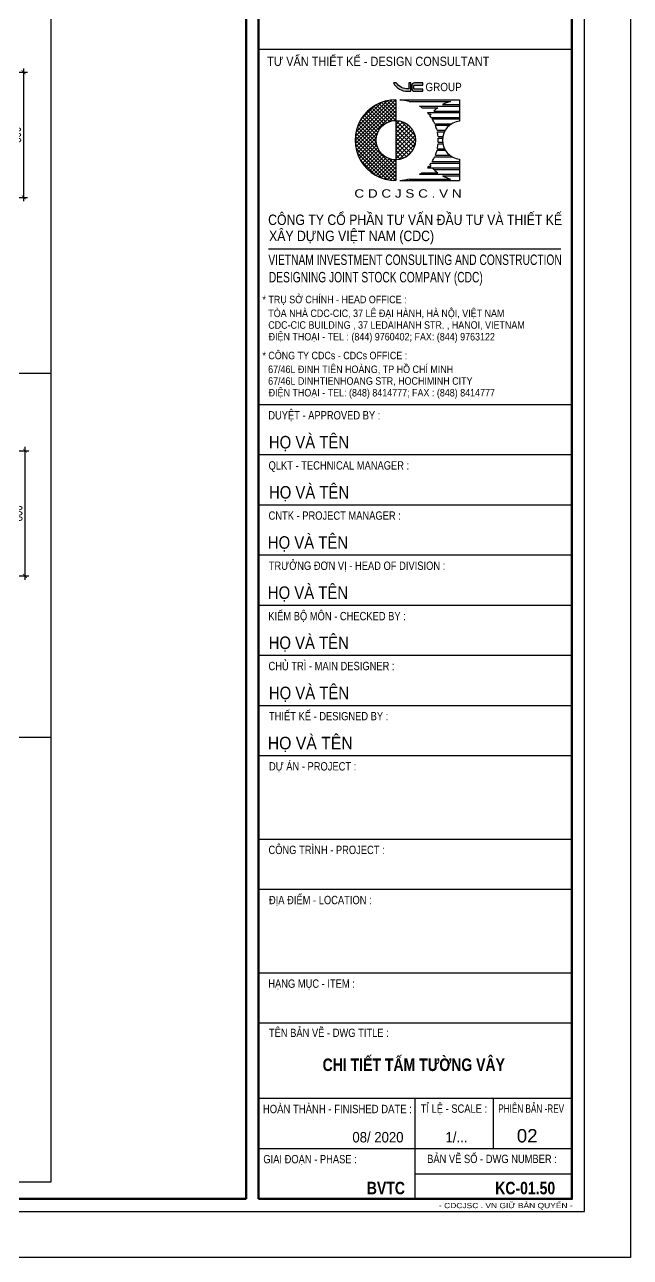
# Model space of a CAD drawing. Extents: x 21 to 2225438, y -14 to 594976.
# Drawn here: x 2221564 to 2225438, y 579107 to 586987 of the extents above; entities that cross this region are included whole.
import ezdxf
from ezdxf.enums import TextEntityAlignment as Align

# ---------------------------------------------------------------- set-up
doc = ezdxf.new("R2010")
doc.units = 0
doc.header["$LTSCALE"] = 1000
doc.header["$MEASUREMENT"] = 0
doc.header["$PDMODE"] = 3
doc.linetypes.add('HIDDEN', pattern=[0.375, 0.25, -0.125])
doc.layers.get('0').update_dxf_attribs({"linetype": 'CONTINUOUS'})
doc.layers.get('Defpoints').update_dxf_attribs({"linetype": 'CONTINUOUS'})
for name, color, linetype in [('CDC -TEXT KHUNG', 7, 'CONTINUOUS'), ('CDC-KHUNGTEN', 7, 'CONTINUOUS'), ('CDC.02.DIM', 1, 'CONTINUOUS'), ('CDC.03.BORDER', 3, 'CONTINUOUS'), ('CDC.06.TEXT', 2, 'CONTINUOUS'), ('CDC.15.NOPLOT', 87, 'CONTINUOUS')]:
    doc.layers.add(name, color=color, linetype=linetype)
doc.styles.add('ARIAL', font='arial.ttf', dxfattribs={"width": 0.6})
doc.styles.add('Arial_B_3', font='arialbd.ttf', dxfattribs={"width": 0.75, "height": 3})
doc.styles.add('KT CDC', font='arial.ttf', dxfattribs={"width": 0.85, "height": 200})
doc.styles.add('SMTEXT', font='arial.ttf', dxfattribs={"width": 0.7})
doc.dimstyles.new('DIM25', dxfattribs={"dimscale": 25, "dimtxt": 2.5, "dimasz": 1, "dimexe": 1, "dimexo": 0, "dimgap": 0.6, "dimtad": 1, "dimdec": 0, "dimzin": 13, "dimdsep": 46, "dimtxsty": 'SMTEXT', "dimblk": 'ARCHTICK', "dimblk1": 'ARCHTICK', "dimblk2": 'DOT', "dimcen": 0, "dimdle": 1, "dimclrd": 1, "dimclre": 1, "dimclrt": 2, "dimadec": 0, "dimazin": 0, "dimtfac": 1, "dimtdec": 0, "dimtix": 1, "dimtmove": 2, "dimatfit": 3, "dimldrblk": 'DOT', "dimfxl": 1, "dimtolj": 1, "dimtzin": 13, "dimarcsym": 0})

# ---------------------------------------------------------------- blocks, each defined once
blk = doc.blocks.new('_ARCHTICK')
at = {"color": 0, "linetype": 'ByBlock', "const_width": 0.15}
blk.add_lwpolyline([(-0.5, -0.5), (0.5, 0.5)], dxfattribs=at)
blk = doc.blocks.new('*D150')
at = {"layer": 'CDC.02.DIM', "color": 1, "lineweight": -2, "transparency": 16777216}
for p, q in [((2221289.5, 586683), (2221582.8, 586683)), ((2221557.8, 586708), (2221557.8, 585858)), ((2221289.5, 585883), (2221582.8, 585883))]:
    blk.add_line(p, q, dxfattribs=at)
at = {"layer": 'Defpoints', "color": 0, "transparency": 16777216}
for p in [(2221289.5, 586683), (2221289.5, 585883), (2221557.8, 585883)]:
    blk.add_point(p, dxfattribs=at)
at = {"layer": 'CDC.02.DIM', "color": 1, "lineweight": -2, "transparency": 16777216, "xscale": 25, "yscale": 25, "zscale": 25}
for p, rotation in [((2221557.8, 586683), 90), ((2221557.8, 585883), 270)]:
    blk.add_blockref('_ARCHTICK', p, dxfattribs=dict(at, rotation=rotation))
at = {"layer": 'CDC.02.DIM', "color": 2, "transparency": 16777216, "insert": (2221510.9, 586283), "char_height": 62.5, "attachment_point": 5, "rotation": 90, "style": 'SMTEXT'}
blk.add_mtext('\\A1;800', dxfattribs=at)
blk = doc.blocks.new('_Dot')
at = {"color": 0, "linetype": 'ByBlock', "lineweight": -2}
blk.add_line((-0.5, 0), (-1, 0), dxfattribs=at)
at = {"color": 0, "linetype": 'ByBlock', "const_width": 0.5}
blk.add_lwpolyline([(-0.25, 0, 1), (0.25, 0, 1)], format="xyb", close=True, dxfattribs=at)
blk = doc.blocks.new('*D158')
at = {"layer": 'CDC.02.DIM', "color": 1, "lineweight": -2, "transparency": 16777216}
for p, q in [((2221566.2, 584288), (2221566.2, 583438)), ((2221297.9, 584263), (2221591.2, 584263)), ((2221297.9, 583463), (2221591.2, 583463))]:
    blk.add_line(p, q, dxfattribs=at)
at = {"layer": 'Defpoints', "color": 0, "transparency": 16777216}
for p in [(2221297.9, 584263), (2221297.9, 583463), (2221566.2, 583463)]:
    blk.add_point(p, dxfattribs=at)
at = {"layer": 'CDC.02.DIM', "color": 1, "lineweight": -2, "transparency": 16777216, "xscale": 25, "yscale": 25, "zscale": 25}
for p, rotation in [((2221566.2, 584263), 90), ((2221566.2, 583463), 270)]:
    blk.add_blockref('_ARCHTICK', p, dxfattribs=dict(at, rotation=rotation))
at = {"layer": 'CDC.02.DIM', "color": 2, "transparency": 16777216, "insert": (2221519.3, 583863), "char_height": 62.5, "attachment_point": 5, "rotation": 90, "style": 'SMTEXT'}
blk.add_mtext('\\A1;800', dxfattribs=at)
blk = doc.blocks.new('LOGOmoi')
at = {"layer": 'CDC -TEXT KHUNG'}
h = blk.add_hatch(color=1, dxfattribs=at)
h.paths.add_polyline_path([(1.46, 5.45), (1.26, 5.45), (1.26, 4.88), (1.21, 4.88, -0.237912), (0.06, 5.45), (-0.2, 5.45, 0.272847), (1.14, 4.66), (1.46, 4.66)])
h.paths.add_polyline_path([(2.59, 5.45), (1.8, 5.45, 0.414214), (1.54, 5.2), (1.54, 4.92, 0.414214), (1.8, 4.66), (2.59, 4.66), (2.59, 4.87), (1.8, 4.87, -0.414214), (1.74, 4.92), (1.74, 5.2, -0.414214), (1.8, 5.25), (2.59, 5.25)])
h = blk.add_hatch(dxfattribs=at)
h.set_pattern_fill('ANSI37', color=102, scale=2.293939, angle=360, style=0)
h.set_pattern_definition([(45, (-2844.4439, 636.61023), (-0.178426552, 0.178426553), []), (135, (-2844.4439, 636.61023), (-0.178426552, -0.178426553), [])])
edge = h.paths.add_edge_path()
edge.add_arc((0.02, 0), 1.87, 90, 270)
edge.add_line((0.02, -1.88), (0.02, -3.84))
edge.add_line((0.02, -3.84), (-0.17, -3.84))
edge.add_line((-0.17, -3.84), (-0.36, -3.83))
edge.add_line((-0.36, -3.83), (-0.55, -3.8))
edge.add_line((-0.55, -3.8), (-0.73, -3.77))
edge.add_line((-0.73, -3.77), (-0.92, -3.73))
edge.add_line((-0.92, -3.73), (-1.1, -3.68))
edge.add_line((-1.1, -3.68), (-1.28, -3.62))
edge.add_line((-1.28, -3.62), (-1.45, -3.55))
edge.add_line((-1.45, -3.55), (-1.63, -3.48))
edge.add_line((-1.63, -3.48), (-1.79, -3.39))
edge.add_line((-1.79, -3.39), (-1.96, -3.3))
edge.add_line((-1.96, -3.3), (-2.12, -3.2))
edge.add_line((-2.12, -3.2), (-2.27, -3.09))
edge.add_line((-2.27, -3.09), (-2.42, -2.97))
edge.add_line((-2.42, -2.97), (-2.56, -2.85))
edge.add_line((-2.56, -2.85), (-2.7, -2.72))
edge.add_line((-2.7, -2.72), (-2.83, -2.58))
edge.add_line((-2.83, -2.58), (-2.95, -2.44))
edge.add_line((-2.95, -2.44), (-3.07, -2.29))
edge.add_line((-3.07, -2.29), (-3.18, -2.14))
edge.add_line((-3.18, -2.14), (-3.28, -1.98))
edge.add_line((-3.28, -1.98), (-3.37, -1.81))
edge.add_line((-3.37, -1.81), (-3.46, -1.64))
edge.add_line((-3.46, -1.64), (-3.53, -1.47))
edge.add_line((-3.53, -1.47), (-3.6, -1.3))
edge.add_line((-3.6, -1.3), (-3.66, -1.12))
edge.add_line((-3.66, -1.12), (-3.71, -0.93))
edge.add_line((-3.71, -0.93), (-3.75, -0.75))
edge.add_line((-3.75, -0.75), (-3.79, -0.56))
edge.add_line((-3.79, -0.56), (-3.81, -0.38))
edge.add_line((-3.81, -0.38), (-3.82, -0.19))
edge.add_line((-3.82, -0.19), (-3.83, 0))
edge.add_line((-3.83, 0), (-3.82, 0.19))
edge.add_line((-3.82, 0.19), (-3.81, 0.38))
edge.add_line((-3.81, 0.38), (-3.79, 0.56))
edge.add_line((-3.79, 0.56), (-3.75, 0.75))
edge.add_line((-3.75, 0.75), (-3.71, 0.93))
edge.add_line((-3.71, 0.93), (-3.66, 1.12))
edge.add_line((-3.66, 1.12), (-3.6, 1.3))
edge.add_line((-3.6, 1.3), (-3.53, 1.47))
edge.add_line((-3.53, 1.47), (-3.46, 1.64))
edge.add_line((-3.46, 1.64), (-3.37, 1.81))
edge.add_line((-3.37, 1.81), (-3.28, 1.98))
edge.add_line((-3.28, 1.98), (-3.18, 2.14))
edge.add_line((-3.18, 2.14), (-3.07, 2.29))
edge.add_line((-3.07, 2.29), (-2.95, 2.44))
edge.add_line((-2.95, 2.44), (-2.83, 2.58))
edge.add_line((-2.83, 2.58), (-2.7, 2.72))
edge.add_line((-2.7, 2.72), (-2.56, 2.85))
edge.add_line((-2.56, 2.85), (-2.42, 2.97))
edge.add_line((-2.42, 2.97), (-2.27, 3.09))
edge.add_line((-2.27, 3.09), (-2.12, 3.2))
edge.add_line((-2.12, 3.2), (-1.96, 3.3))
edge.add_line((-1.96, 3.3), (-1.79, 3.39))
edge.add_line((-1.79, 3.39), (-1.63, 3.48))
edge.add_line((-1.63, 3.48), (-1.45, 3.55))
edge.add_line((-1.45, 3.55), (-1.28, 3.62))
edge.add_line((-1.28, 3.62), (-1.1, 3.68))
edge.add_line((-1.1, 3.68), (-0.92, 3.73))
edge.add_line((-0.92, 3.73), (-0.73, 3.77))
edge.add_line((-0.73, 3.77), (-0.55, 3.8))
edge.add_line((-0.55, 3.8), (-0.36, 3.83))
edge.add_line((-0.36, 3.83), (-0.17, 3.84))
edge.add_line((-0.17, 3.84), (0.02, 3.84))
edge.add_line((0.02, 3.84), (0.02, 1.87))
h = blk.add_hatch(dxfattribs=at)
h.set_pattern_fill('ANSI37', color=1, scale=2.293939, angle=360, style=0)
h.set_pattern_definition([(45, (-486.53502, -144.21504), (-0.20275745, 0.20275745), []), (135, (-486.53502, -144.21504), (-0.20275745, -0.20275745), [])])
h.paths.add_polyline_path([(0.02, 1.87), (0.02, -1.81), (0.02, -1.88, 0.414214), (1.89, 0, 0.414214)])
at = {"layer": 'CDC -TEXT KHUNG', "color": 102}
for p, q in [((0.02, 3.84), (0.02, -1.81)), ((0.42, 3.85), (6.1, 3.85)), ((1.28, 3.7), (5.24, 3.7)), ((6.1, 3.85), (6.1, 1.81)), ((2.3, 3.24), (6.1, 3.24)), ((2.51, 3.09), (4.01, 3.09)), ((3.03, 2.63), (6.1, 2.63)), ((3.16, 2.49), (3.36, 2.49)), ((3.64, 2.78), (6.1, 2.78)), ((4.47, 3.39), (6.1, 3.39)), ((3.4, 2.17), (6.1, 2.17)), ((3.49, 2.03), (6.1, 2.03)), ((3.74, 1.57), (5.37, 1.57)), ((3.8, 1.42), (5.15, 1.42)), ((3.95, 0.96), (4.75, 0.96)), ((3.98, 0.81), (4.66, 0.81)), ((4.05, 0.35), (4.51, 0.35)), ((4.06, 0.2), (4.49, 0.2)), ((3.95, -0.96), (4.75, -0.96)), ((3.98, -0.81), (4.66, -0.81)), ((4.05, -0.35), (4.51, -0.35)), ((4.06, -0.2), (4.49, -0.2)), ((0.02, -1.81), (0.02, -3.84)), ((3.4, -2.17), (6.1, -2.17)), ((3.49, -2.03), (6.1, -2.03)), ((3.74, -1.57), (5.37, -1.57)), ((3.8, -1.42), (5.15, -1.42)), ((6.1, -1.79), (6.1, -3.84)), ((2.3, -3.24), (6.1, -3.24)), ((2.51, -3.09), (4.01, -3.09)), ((3.03, -2.63), (6.1, -2.63)), ((3.16, -2.49), (3.36, -2.49)), ((3.64, -2.78), (6.1, -2.78)), ((4.47, -3.39), (6.1, -3.39)), ((0.01, -3.84), (0.02, -3.84)), ((0.42, -3.84), (6.1, -3.84)), ((1.28, -3.7), (5.24, -3.7))]:
    blk.add_line(p, q, dxfattribs=at)
at = {"layer": 'CDC -TEXT KHUNG'}
blk.add_line((3.78, 1.21), (3.78, 1.21), dxfattribs=at)
at = {"layer": 'CDC -TEXT KHUNG', "color": 1}
for points in [[(1.46, 5.45), (1.26, 5.45), (1.26, 4.88), (1.21, 4.88, -0.237912), (0.06, 5.45), (-0.2, 5.45, 0.272847), (1.14, 4.66), (1.46, 4.66)], [(2.59, 5.45), (1.8, 5.45, 0.414214), (1.54, 5.2), (1.54, 4.92, 0.414214), (1.8, 4.66), (2.59, 4.66), (2.59, 4.87), (1.8, 4.87, -0.414214), (1.74, 4.92), (1.74, 5.2, -0.414214), (1.8, 5.25), (2.59, 5.25)]]:
    blk.add_lwpolyline(points, format="xyb", close=True, dxfattribs=at)
at = {"layer": 'CDC -TEXT KHUNG', "color": 102}
blk.add_circle((0.02, 0), 1.87, dxfattribs=at)
blk.add_arc((0, 0), 3.85, 89.7449, 270.2551, dxfattribs=at)
at = {"layer": 'CDC -TEXT KHUNG', "color": 112}
blk.add_ellipse((0.22, 0), major_axis=(-2.72, 2.72), ratio=1, start_param=-1.064136, end_param=-0.838054, dxfattribs=at)
at = {"layer": 'CDC -TEXT KHUNG', "color": 102}
for centre, major_axis, start_param, end_param in [((6.3, 0), (2.72, 2.72), 1.064136, 1.278853), ((0.22, 0), (-2.72, 2.72), -1.423028, -1.355019), ((0.22, 0), (2.72, 2.72), 6.199614, 6.251308), ((6.3, 0), (-2.72, 2.72), 0.083571, 0.124553), ((0.22, 0), (-2.72, 2.72), 4.527318, 4.587836), ((6.3, 0), (-2.72, 2.72), -0.147768, -0.022458), ((0.22, 0), (-2.72, 2.72), 4.346177, 4.481253), ((0.22, 0), (-2.72, 2.72), 4.178765, 4.304301), ((6.27, 0.01), (1.28, 1.28), 0.884906, 3.827483), ((0.22, 0), (2.72, 2.72), 5.589142, 5.7099), ((0.22, 0), (2.72, 2.72), 5.445131, 5.550443), ((0.22, 0), (-2.72, 2.72), 3.549681, 3.675216), ((0.22, 0), (-2.72, 2.72), 3.714878, 3.835636), ((0.22, 0), (2.72, 2.72), 4.836942, 4.89746), ((0.22, 0), (2.72, 2.72), 4.943525, 5.078601), ((0.22, 0), (-2.72, 2.72), 2.925816, 2.993825), ((0.22, 0), (-2.72, 2.72), 3.17347, 3.225164), ((6.3, 0), (-2.72, 2.72), 1.446243, 1.487225), ((6.3, 0), (-2.72, 2.72), 1.538919, 1.718564), ((6.3, 0), (2.72, 2.72), 3.433536, 3.648253), ((0.22, 0.01), (2.72, 2.72), 3.979647, 4.205729)]:
    blk.add_ellipse(centre, major_axis=major_axis, ratio=1, start_param=start_param, end_param=end_param, dxfattribs=at)
at = {"layer": 'CDC -TEXT KHUNG', "color": 1, "style": 'KT CDC', "width": 0.85}
blk.add_text('GROUP', height=0.792, dxfattribs=at).set_placement((2.85, 4.67))
at = {"layer": 'CDC -TEXT KHUNG', "color": 102, "style": 'KT CDC', "width": 1.15}
blk.add_text('C D C J S C . V N', height=0.8, dxfattribs=at).set_placement((-3.92, -5.47))
blk = doc.blocks.new('KHUNG TEN')
at = {"layer": 'CDC-KHUNGTEN', "color": 6, "lineweight": 25}
for p, q in [((82700, 28900), (75200, 28900)), ((82700, 20400), (75200, 20400)), ((82700, 19200), (75200, 19200)), ((82700, 18000), (75200, 18000)), ((82700, 16800), (75200, 16800)), ((82700, 15600), (75200, 15600)), ((82700, 14400), (75200, 14400)), ((82700, 13200), (75200, 13200)), ((82700, 12000), (75200, 12000)), ((82700, 10000), (75200, 10000)), ((82700, 8800), (75200, 8800)), ((82700, 6800), (75200, 6800)), ((82700, 5600), (75200, 5600)), ((82700, 3800), (75200, 3800)), ((78950, 1400), (78950, 3800)), ((80825, 2600), (80825, 3800)), ((82700, 2600), (75200, 2600)), ((78950, 2000), (82700, 2000))]:
    blk.add_line(p, q, dxfattribs=at)
at = {"layer": 'CDC-KHUNGTEN', "color": 6}
blk.add_line((75439, 24136), (82433, 24136), dxfattribs=at)
at = {"layer": 'CDC-KHUNGTEN', "color": 8}
blk.add_lwpolyline([(75096, 1100), (83000, 1100), (83000, 58300), (3000, 58300), (3000, 1100), (75096, 1100)], dxfattribs=at)
at = {"layer": 'CDC-KHUNGTEN', "color": 255, "lineweight": 60}
blk.add_lwpolyline([(74900, 1400), (74900, 58000), (3300, 58000), (3300, 1400), (74900, 1400)], close=True, dxfattribs=at)
blk.add_lwpolyline([(75200, 1400), (82700, 1400), (82700, 58000), (75200, 58000), (75200, 1400)], dxfattribs=at)
at = {"layer": 'Defpoints', "color": 1, "ltscale": 0.2}
blk.add_lwpolyline([(0, 0), (0, 59400), (84100, 59400), (84100, 0), (0, 0)], close=True, dxfattribs=at)
at = {"layer": 'CDC-KHUNGTEN', "xscale": 251.3908497502837, "yscale": 251.3908497502837, "zscale": 251.3908497502837}
blk.add_blockref('LOGOmoi', (78480, 26732), dxfattribs=at)
at = {"layer": 'CDC -TEXT KHUNG', "style": 'KT CDC', "width": 0.85}
blk.add_text('TƯ VẤN THIẾT KẾ - DESIGN CONSULTANT', height=220, dxfattribs=at).set_placement((78066, 28509), align=Align.CENTER)
at = {"layer": 'CDC -TEXT KHUNG', "color": 7, "style": 'Arial_B_3', "width": 0.8}
blk.add_text('BVTC', height=300, dxfattribs=at).set_placement((78705, 1508), align=Align.RIGHT)
at = {"layer": 'CDC -TEXT KHUNG', "color": 6, "style": 'KT CDC', "width": 1.15}
blk.add_text('- CDCJSC . VN GIỮ BẢN QUYỂN -', height=125.69, dxfattribs=at).set_placement((79519, 1177))
at = {"layer": 'CDC-KHUNGTEN', "color": 6}
for s, height, style, width, p in [('CÔNG TY CỔ PHẦN TƯ VẤN ÐẦU TƯ VÀ THIẾT KẾ', 250, 'KT CDC', 0.84, (75430, 24703)), ('XÂY DỰNG VIỆT NAM (CDC)', 250, 'KT CDC', 0.84, (75452, 24317)), ('VIETNAM INVESTMENT CONSULTING AND CONSTRUCTION ', 250, 'KT CDC', 0.7, (75436, 23747)), ('DESIGNING JOINT STOCK COMPANY (CDC)', 250, 'KT CDC', 0.7, (75448, 23330)), ('* TRỤ SỞ CHÍNH - HEAD OFFICE :', 180, 'KT CDC', 0.85, (75294, 22830)), ('TÒA NHÀ CDC-CIC, 37 LÊ ĐẠI HÀNH, HÀ NỘI, VIỆT NAM', 180, 'KT CDC', 0.85, (75433, 22500)), ('ĐIỆN THOẠI - TEL : (844) 9760402; FAX: (844) 9763122', 180, 'KT CDC', 0.85, (75441, 21940)), ('CDC-CIC BUILDING , 37 LEDAIHANH STR. , HANOI, VIETNAM', 180, 'KT CDC', 0.85, (75433, 22220)), ('* CÔNG TY CDCs - CDCs OFFICE :', 180, 'KT CDC', 0.85, (75292, 21490)), ('67/46L ĐINH TIÊN HOÀNG, TP HỒ CHÍ MINH', 180, 'KT CDC', 0.85, (75430, 21160)), ('67/46L DINHTIENHOANG STR, HOCHIMINH CITY', 180, 'KT CDC', 0.85, (75430, 20880)), ('ĐIỆN THOẠI - TEL: (848) 8414777; FAX : (848) 8414777', 180, 'KT CDC', 0.85, (75442, 20600)), ('DUYỆT - APPROVED BY :', 200, 'ARIAL', 0.8, (75433, 20050)), ('QLKT - TECHNICAL MANAGER :', 200, 'ARIAL', 0.8, (75440, 18850)), ('CNTK - PROJECT MANAGER :', 200, 'ARIAL', 0.8, (75440, 17650)), ('TRƯỞNG ĐƠN VỊ - HEAD OF DIVISION :', 200, 'ARIAL', 0.8, (75445, 16450)), ('KIỂM BỘ MÔN - CHECKED BY :', 200, 'ARIAL', 0.8, (75434, 15244)), ('CHỦ TRÌ - MAIN DESIGNER :', 200, 'ARIAL', 0.8, (75438, 14050)), ('THIẾT KẾ - DESIGNED BY :', 200, 'ARIAL', 0.8, (75450, 12850)), ('DỰ ÁN - PROJECT :  ', 200, 'ARIAL', 0.8, (75449, 11650)), ('CÔNG TRÌNH - PROJECT :  ', 200, 'ARIAL', 0.8, (75438, 9650)), ('ĐỊA ĐIỂM - LOCATION :', 200, 'ARIAL', 0.8, (75449, 8450)), ('HẠNG MỤC - ITEM : ', 200, 'ARIAL', 0.8, (75433, 6450)), ('TÊN BẢN VẼ - DWG TITLE :', 200, 'ARIAL', 0.8, (75448, 5273)), ('TỈ LỆ - SCALE :', 200, 'ARIAL', 0.8, (79082, 3459)), ('PHIÊN BẢN -REV', 200, 'ARIAL', 0.7, (80938, 3459)), ('GIAI ĐOẠN - PHASE :', 200, 'ARIAL', 0.8, (75315, 2250)), ('BẢN VẼ SỐ - DWG NUMBER :', 200, 'ARIAL', 0.8, (79236, 2256))]:
    blk.add_text(s, height=height, dxfattribs=dict(at, style=style, width=width)).set_placement(p)
at = {"layer": 'CDC-KHUNGTEN', "color": 7}
for style, width, p in [('KT CDC', 0.85, (75448, 19356)), ('KT CDC', 0.85, (75450, 18156)), ('KT CDC', 0.85, (75423, 16956)), ('KT CDC', 0.85, (75423, 15756)), ('KT CDC', 0.85, (75442, 14556)), ('KT CDC', 0.85, (75448, 13356)), ('ARIAL', 0.9, (75421, 12156))]:
    blk.add_text('HỌ VÀ TÊN', height=300, dxfattribs=dict(at, style=style, width=width)).set_placement(p)
at = {"layer": 'CDC-KHUNGTEN', "color": 6, "style": 'ARIAL', "width": 0.814645}
blk.add_text('HOÀN THÀNH - FINISHED DATE :', height=200, dxfattribs=at).set_placement((75304, 3450), (78870, 3450), align=Align.FIT)
at = {"layer": 'CDC-KHUNGTEN', "color": 7, "style": 'ARIAL', "width": 0.9}
for s, p in [('08/ 2020', (78670, 2750)), ('1/...', (80200, 2750))]:
    blk.add_text(s, height=250, dxfattribs=at).set_placement(p, align=Align.RIGHT)
at = {"layer": 'CDC-KHUNGTEN', "color": 7, "style": 'KT CDC'}
blk.add_text('02', height=320, dxfattribs=at).set_placement((81879, 2750), align=Align.RIGHT)

msp = doc.modelspace()

# ---------------------------------------------------------------- linework, layer by layer
at = {"layer": 'CDC.03.BORDER'}
msp.add_lwpolyline([(2221734.83, 594531.21), (2213885.21, 594531.21), (2213885.21, 579589.07), (2221734.83, 579589.07)], close=True, dxfattribs=at)
msp.add_lwpolyline([(2221734.83, 594531.21), (2213885.21, 594531.21), (2213885.21, 579589.07), (2221734.83, 579589.07)], close=True, dxfattribs=at)
at = {"layer": 'CDC.15.NOPLOT'}
for p, q in [((2221734.83, 584757.69), (2213885.21, 584757.69)), ((2221734.83, 582429.31), (2213885.21, 582429.31))]:
    msp.add_line(p, q, dxfattribs=at)
at = {"layer": 'Defpoints', "linetype": 'HIDDEN'}
for p, q in [((2221734.83, 584757.69), (2213885.21, 584757.69)), ((2221734.83, 584757.69), (2213885.21, 584757.69)), ((2221734.83, 584757.69), (2213885.21, 584757.69)), ((2221734.83, 584757.69), (2213885.21, 584757.69)), ((2221734.83, 582429.31), (2213885.21, 582429.31)), ((2221734.83, 582429.31), (2213885.21, 582429.31))]:
    msp.add_line(p, q, dxfattribs=at)

# ---------------------------------------------------------------- block references
at = {"layer": 'CDC.06.TEXT', "xscale": 0.267170035669908, "yscale": 0.267170035669908, "zscale": 0.267170035669908}
msp.add_blockref('KHUNG TEN', (2202968.82, 579106.52), dxfattribs=at)

# ---------------------------------------------------------------- texts
at = {"layer": 'CDC -TEXT KHUNG', "color": 7, "style": 'Arial_B_3', "width": 0.8}
msp.add_text('CHI TIẾT TẤM TƯỜNG VÂY', height=80.151, dxfattribs=at).set_placement((2224052.84, 580297.68), align=Align.CENTER)
msp.add_text('KC-01.50', height=80.151, dxfattribs=at).set_placement((2224956.91, 579509.37), align=Align.RIGHT)

# ---------------------------------------------------------------- dimensions: what is measured, and where the dimension line sits
at = {"layer": 'CDC.02.DIM'}
for base, p1, p2, picture, middle in [((2221557.83, 585882.96), (2221289.51, 586682.96), (2221289.51, 585882.96), '*D150', (2221510.92, 586282.96)), ((2221566.19, 583462.98), (2221297.87, 584262.98), (2221297.87, 583462.98), '*D158', (2221519.28, 583862.98))]:
    dim = msp.add_linear_dim(base=base, p1=p1, p2=p2, angle=270, dimstyle='DIM25', dxfattribs=at)
    dim.commit()
    dim.dimension.update_dxf_attribs({"geometry": picture, "text_midpoint": middle})

doc.saveas('drawing.dxf')
